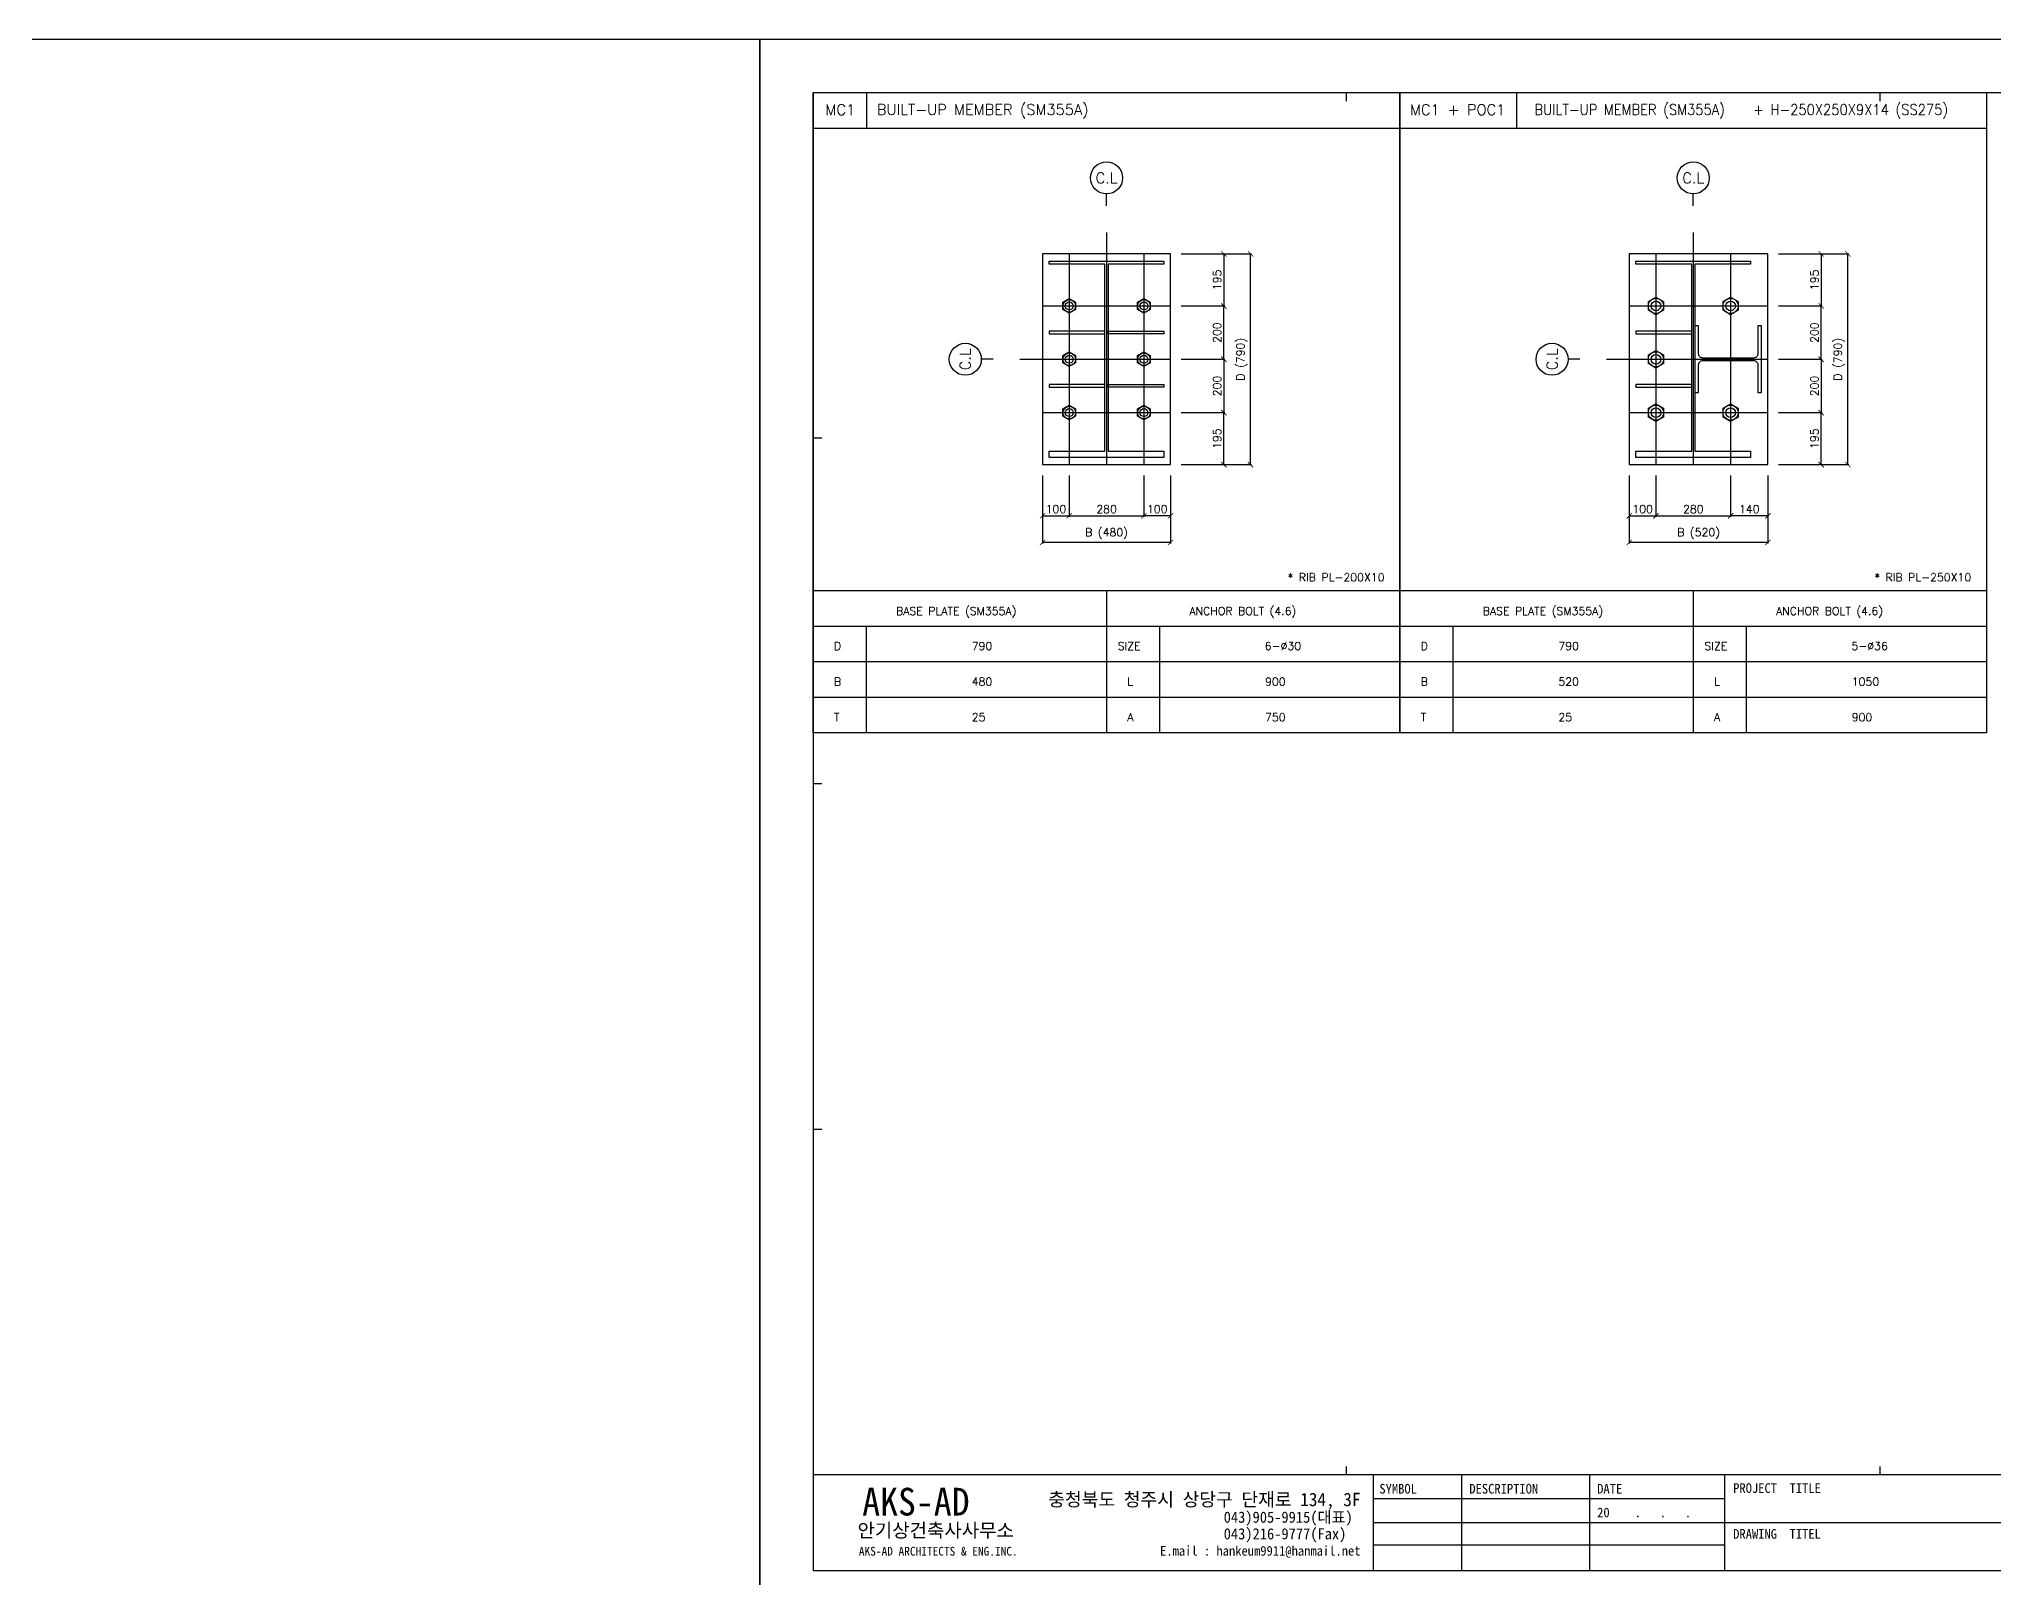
# Model space of a CAD drawing. Header units: metres. Extents: x -297536 to 1852864, y -630451 to -422551.
# Drawn here: x 1841761 to 1849091, y -428318 to -422551 of the extents above; entities that cross this region are included whole.
import ezdxf
from ezdxf.enums import TextEntityAlignment as Align

# ---------------------------------------------------------------- set-up
doc = ezdxf.new("R2010")
doc.units = ezdxf.units.M
doc.header["$LTSCALE"] = 700
doc.linetypes.add('CEN', pattern=[62, 60, -1, 0, -1])
for name, color, linetype in [('BP', 3, 'Continuous'), ('CEN', 152, 'CEN'), ('COL', 2, 'Continuous'), ('DIM', 7, 'Continuous'), ('MAIN', 1, 'Continuous'), ('SYM', 7, 'Continuous'), ('TEX', 3, 'Continuous'), ('된장공장-1$0$FORM', 2, 'Continuous'), ('된장공장-1$0$WID', 4, 'Continuous')]:
    doc.layers.add(name, color=color, linetype=linetype)
doc.styles.add('HGTXT', font='romans.shx', dxfattribs={"bigfont": 'WHGTXT.shx'})
doc.styles.add('WHGTXT', font='romans.shx', dxfattribs={"bigfont": 'WHGTXT.shx'})
doc.styles.add('된장공장-1$0$타이틀', font='GulimChe.ttf')
doc.dimstyles.new('KJ', dxfattribs={"dimscale": 700, "dimtxt": 1.5, "dimasz": 1, "dimexe": 0.18, "dimexo": 2, "dimgap": 0.5, "dimtad": 1, "dimdec": 0, "dimzin": 0, "dimdsep": 46, "dimlunit": 6, "dimtxsty": 'HGTXT', "dimblk": 'ARCHTICK', "dimcen": 0.09, "dimclrt": 3, "dimadec": 0, "dimazin": 0, "dimtfac": 1, "dimtdec": 0, "dimtix": 1, "dimtmove": 0, "dimatfit": 0, "dimldrblk": 'OBLIQUE', "dimfxl": 1, "dimtolj": 1, "dimtzin": 0, "dimarcsym": 0})

# ---------------------------------------------------------------- blocks, each defined once
blk = doc.blocks.new('_ArchTick')
at = {"color": 0, "linetype": 'ByBlock', "const_width": 0.15}
blk.add_lwpolyline([(-0.5, -0.5), (0.5, 0.5)], dxfattribs=at)
blk = doc.blocks.new('*D469')
at = {"layer": 'Defpoints', "color": 0, "transparency": 16777216}
for p in [(1847824.2, -424145.9), (1848104.2, -424145.9), (1848104.2, -424337.6)]:
    blk.add_point(p, dxfattribs=at)
at = {"layer": 'DIM', "color": 0, "lineweight": -2, "transparency": 16777216}
for p, q in [((1847824.2, -424185.9), (1847824.2, -424341.2)), ((1848104.2, -424185.9), (1848104.2, -424341.2)), ((1847824.2, -424337.6), (1848104.2, -424337.6))]:
    blk.add_line(p, q, dxfattribs=at)
at = {"layer": 'DIM', "color": 0, "lineweight": -2, "transparency": 16777216, "xscale": 20, "yscale": 20, "zscale": 20, "rotation": 180}
blk.add_blockref('_ArchTick', (1847824.2, -424337.6), dxfattribs=at)
at = {"layer": 'DIM', "color": 0, "lineweight": -2, "transparency": 16777216, "xscale": 20, "yscale": 20, "zscale": 20}
blk.add_blockref('_ArchTick', (1848104.2, -424337.6), dxfattribs=at)
at = {"layer": 'DIM', "color": 3, "transparency": 16777216, "insert": (1847964.2, -424312.6), "char_height": 30, "attachment_point": 5, "style": 'HGTXT'}
blk.add_mtext('\\A1;280', dxfattribs=at)
blk = doc.blocks.new('_Oblique')
at = {"color": 0, "linetype": 'ByBlock', "lineweight": -2}
blk.add_line((-0.5, -0.5), (0.5, 0.5), dxfattribs=at)
blk = doc.blocks.new('*D470')
at = {"layer": 'Defpoints', "color": 0, "transparency": 16777216}
for p in [(1847724.2, -424145.9), (1848244.2, -424145.9), (1847724.2, -424437.2)]:
    blk.add_point(p, dxfattribs=at)
at = {"layer": 'DIM', "color": 0, "lineweight": -2, "transparency": 16777216}
for p, q in [((1847724.2, -424185.9), (1847724.2, -424440.8)), ((1848244.2, -424185.9), (1848244.2, -424440.8)), ((1848244.2, -424437.2), (1847724.2, -424437.2))]:
    blk.add_line(p, q, dxfattribs=at)
at = {"layer": 'DIM', "color": 0, "lineweight": -2, "transparency": 16777216, "xscale": 20, "yscale": 20, "zscale": 20, "rotation": 180}
blk.add_blockref('_ArchTick', (1847724.2, -424437.2), dxfattribs=at)
at = {"layer": 'DIM', "color": 0, "lineweight": -2, "transparency": 16777216, "xscale": 20, "yscale": 20, "zscale": 20}
blk.add_blockref('_ArchTick', (1848244.2, -424437.2), dxfattribs=at)
at = {"layer": 'DIM', "color": 3, "transparency": 16777216, "insert": (1847984.2, -424404.4), "char_height": 30, "attachment_point": 5, "style": 'HGTXT'}
blk.add_mtext('\\A1;B (520)', dxfattribs=at)
blk = doc.blocks.new('*D471')
at = {"layer": 'Defpoints', "color": 0, "transparency": 16777216}
for p in [(1847724.2, -424145.9), (1847824.2, -424145.9), (1847824.2, -424337.6)]:
    blk.add_point(p, dxfattribs=at)
at = {"layer": 'DIM', "color": 0, "lineweight": -2, "transparency": 16777216}
for p, q in [((1847724.2, -424185.9), (1847724.2, -424341.2)), ((1847824.2, -424185.9), (1847824.2, -424341.2)), ((1847724.2, -424337.6), (1847824.2, -424337.6))]:
    blk.add_line(p, q, dxfattribs=at)
at = {"layer": 'DIM', "color": 0, "lineweight": -2, "transparency": 16777216, "xscale": 20, "yscale": 20, "zscale": 20, "rotation": 180}
blk.add_blockref('_ArchTick', (1847724.2, -424337.6), dxfattribs=at)
at = {"layer": 'DIM', "color": 0, "lineweight": -2, "transparency": 16777216, "xscale": 20, "yscale": 20, "zscale": 20}
blk.add_blockref('_ArchTick', (1847824.2, -424337.6), dxfattribs=at)
at = {"layer": 'DIM', "color": 3, "transparency": 16777216, "insert": (1847774.2, -424312.6), "char_height": 30, "attachment_point": 5, "style": 'HGTXT'}
blk.add_mtext('\\A1;100', dxfattribs=at)
blk = doc.blocks.new('*D472')
at = {"layer": 'Defpoints', "color": 0, "transparency": 16777216}
for p in [(1848104.2, -424145.9), (1848244.2, -424145.9), (1848104.2, -424337.6)]:
    blk.add_point(p, dxfattribs=at)
at = {"layer": 'DIM', "color": 0, "lineweight": -2, "transparency": 16777216}
for p, q in [((1848104.2, -424185.9), (1848104.2, -424341.2)), ((1848244.2, -424185.9), (1848244.2, -424341.2)), ((1848244.2, -424337.6), (1848104.2, -424337.6))]:
    blk.add_line(p, q, dxfattribs=at)
at = {"layer": 'DIM', "color": 0, "lineweight": -2, "transparency": 16777216, "xscale": 20, "yscale": 20, "zscale": 20, "rotation": 180}
blk.add_blockref('_ArchTick', (1848104.2, -424337.6), dxfattribs=at)
at = {"layer": 'DIM', "color": 0, "lineweight": -2, "transparency": 16777216, "xscale": 20, "yscale": 20, "zscale": 20}
blk.add_blockref('_ArchTick', (1848244.2, -424337.6), dxfattribs=at)
at = {"layer": 'DIM', "color": 3, "transparency": 16777216, "insert": (1848174.2, -424312.6), "char_height": 30, "attachment_point": 5, "style": 'HGTXT'}
blk.add_mtext('\\A1;140', dxfattribs=at)
blk = doc.blocks.new('*D473')
at = {"layer": 'Defpoints', "color": 0, "transparency": 16777216}
for p in [(1848244.2, -423355.9), (1848544, -423355.9), (1848244.2, -424145.9)]:
    blk.add_point(p, dxfattribs=at)
at = {"layer": 'DIM', "color": 0, "lineweight": -2, "transparency": 16777216}
for p, q in [((1848284.2, -423355.9), (1848547.6, -423355.9)), ((1848544, -424145.9), (1848544, -423355.9)), ((1848284.2, -424145.9), (1848547.6, -424145.9))]:
    blk.add_line(p, q, dxfattribs=at)
at = {"layer": 'DIM', "color": 0, "lineweight": -2, "transparency": 16777216, "xscale": 20, "yscale": 20, "zscale": 20}
for p, rotation in [((1848544, -423355.9), 90), ((1848544, -424145.9), 270)]:
    blk.add_blockref('_ArchTick', p, dxfattribs=dict(at, rotation=rotation))
at = {"layer": 'DIM', "color": 3, "transparency": 16777216, "insert": (1848511.2, -423750.9), "char_height": 30, "attachment_point": 5, "rotation": 90, "style": 'HGTXT'}
blk.add_mtext('\\A1;D (790)', dxfattribs=at)
blk = doc.blocks.new('*D474')
at = {"layer": 'Defpoints', "color": 0, "transparency": 16777216}
for p in [(1848244.2, -423950.9), (1848443.7, -423950.9), (1848244.2, -424145.9)]:
    blk.add_point(p, dxfattribs=at)
at = {"layer": 'DIM', "color": 0, "lineweight": -2, "transparency": 16777216}
for p, q in [((1848284.2, -423950.9), (1848447.3, -423950.9)), ((1848443.7, -424145.9), (1848443.7, -423950.9)), ((1848284.2, -424145.9), (1848447.3, -424145.9))]:
    blk.add_line(p, q, dxfattribs=at)
at = {"layer": 'DIM', "color": 0, "lineweight": -2, "transparency": 16777216, "xscale": 20, "yscale": 20, "zscale": 20}
for p, rotation in [((1848443.7, -423950.9), 90), ((1848443.7, -424145.9), 270)]:
    blk.add_blockref('_ArchTick', p, dxfattribs=dict(at, rotation=rotation))
at = {"layer": 'DIM', "color": 3, "transparency": 16777216, "insert": (1848418.7, -424048.4), "char_height": 30, "attachment_point": 5, "rotation": 90, "style": 'HGTXT'}
blk.add_mtext('\\A1;195', dxfattribs=at)
blk = doc.blocks.new('*D475')
at = {"layer": 'Defpoints', "color": 0, "transparency": 16777216}
for p in [(1848244.2, -423750.9), (1848244.2, -423950.9), (1848443.7, -423950.9)]:
    blk.add_point(p, dxfattribs=at)
at = {"layer": 'DIM', "color": 0, "lineweight": -2, "transparency": 16777216}
for p, q in [((1848284.2, -423750.9), (1848447.3, -423750.9)), ((1848443.7, -423750.9), (1848443.7, -423950.9)), ((1848284.2, -423950.9), (1848447.3, -423950.9))]:
    blk.add_line(p, q, dxfattribs=at)
at = {"layer": 'DIM', "color": 0, "lineweight": -2, "transparency": 16777216, "xscale": 20, "yscale": 20, "zscale": 20}
for p, rotation in [((1848443.7, -423750.9), 90), ((1848443.7, -423950.9), 270)]:
    blk.add_blockref('_ArchTick', p, dxfattribs=dict(at, rotation=rotation))
at = {"layer": 'DIM', "color": 3, "transparency": 16777216, "insert": (1848418.7, -423850.9), "char_height": 30, "attachment_point": 5, "rotation": 90, "style": 'HGTXT'}
blk.add_mtext('\\A1;200', dxfattribs=at)
blk = doc.blocks.new('*D476')
at = {"layer": 'Defpoints', "color": 0, "transparency": 16777216}
for p in [(1848244.2, -423355.9), (1848244.2, -423550.9), (1848443.7, -423550.9)]:
    blk.add_point(p, dxfattribs=at)
at = {"layer": 'DIM', "color": 0, "lineweight": -2, "transparency": 16777216}
for p, q in [((1848284.2, -423355.9), (1848447.3, -423355.9)), ((1848443.7, -423355.9), (1848443.7, -423550.9)), ((1848284.2, -423550.9), (1848447.3, -423550.9))]:
    blk.add_line(p, q, dxfattribs=at)
at = {"layer": 'DIM', "color": 0, "lineweight": -2, "transparency": 16777216, "xscale": 20, "yscale": 20, "zscale": 20}
for p, rotation in [((1848443.7, -423355.9), 90), ((1848443.7, -423550.9), 270)]:
    blk.add_blockref('_ArchTick', p, dxfattribs=dict(at, rotation=rotation))
at = {"layer": 'DIM', "color": 3, "transparency": 16777216, "insert": (1848418.7, -423453.4), "char_height": 30, "attachment_point": 5, "rotation": 90, "style": 'HGTXT'}
blk.add_mtext('\\A1;195', dxfattribs=at)
blk = doc.blocks.new('*D477')
at = {"layer": 'Defpoints', "color": 0, "transparency": 16777216}
for p in [(1848244.2, -423550.9), (1848443.7, -423550.9), (1848244.2, -423750.9)]:
    blk.add_point(p, dxfattribs=at)
at = {"layer": 'DIM', "color": 0, "lineweight": -2, "transparency": 16777216}
for p, q in [((1848284.2, -423550.9), (1848447.3, -423550.9)), ((1848443.7, -423750.9), (1848443.7, -423550.9)), ((1848284.2, -423750.9), (1848447.3, -423750.9))]:
    blk.add_line(p, q, dxfattribs=at)
at = {"layer": 'DIM', "color": 0, "lineweight": -2, "transparency": 16777216, "xscale": 20, "yscale": 20, "zscale": 20}
for p, rotation in [((1848443.7, -423550.9), 90), ((1848443.7, -423750.9), 270)]:
    blk.add_blockref('_ArchTick', p, dxfattribs=dict(at, rotation=rotation))
at = {"layer": 'DIM', "color": 3, "transparency": 16777216, "insert": (1848418.7, -423650.9), "char_height": 30, "attachment_point": 5, "rotation": 90, "style": 'HGTXT'}
blk.add_mtext('\\A1;200', dxfattribs=at)
blk = doc.blocks.new('*D478')
at = {"layer": 'Defpoints', "color": 0, "transparency": 16777216}
for p in [(1846004.2, -423355.9), (1846304, -423355.9), (1846004.2, -424145.9)]:
    blk.add_point(p, dxfattribs=at)
at = {"layer": 'DIM', "color": 0, "lineweight": -2, "transparency": 16777216}
for p, q in [((1846044.2, -423355.9), (1846307.6, -423355.9)), ((1846304, -424145.9), (1846304, -423355.9)), ((1846044.2, -424145.9), (1846307.6, -424145.9))]:
    blk.add_line(p, q, dxfattribs=at)
at = {"layer": 'DIM', "color": 0, "lineweight": -2, "transparency": 16777216, "xscale": 20, "yscale": 20, "zscale": 20}
for p, rotation in [((1846304, -423355.9), 90), ((1846304, -424145.9), 270)]:
    blk.add_blockref('_ArchTick', p, dxfattribs=dict(at, rotation=rotation))
at = {"layer": 'DIM', "color": 3, "transparency": 16777216, "insert": (1846271.2, -423750.9), "char_height": 30, "attachment_point": 5, "rotation": 90, "style": 'HGTXT'}
blk.add_mtext('\\A1;D (790)', dxfattribs=at)
blk = doc.blocks.new('*D479')
at = {"layer": 'Defpoints', "color": 0, "transparency": 16777216}
for p in [(1846004.2, -423950.9), (1846203.7, -423950.9), (1846004.2, -424145.9)]:
    blk.add_point(p, dxfattribs=at)
at = {"layer": 'DIM', "color": 0, "lineweight": -2, "transparency": 16777216}
for p, q in [((1846044.2, -423950.9), (1846207.3, -423950.9)), ((1846203.7, -424145.9), (1846203.7, -423950.9)), ((1846044.2, -424145.9), (1846207.3, -424145.9))]:
    blk.add_line(p, q, dxfattribs=at)
at = {"layer": 'DIM', "color": 0, "lineweight": -2, "transparency": 16777216, "xscale": 20, "yscale": 20, "zscale": 20}
for p, rotation in [((1846203.7, -423950.9), 90), ((1846203.7, -424145.9), 270)]:
    blk.add_blockref('_ArchTick', p, dxfattribs=dict(at, rotation=rotation))
at = {"layer": 'DIM', "color": 3, "transparency": 16777216, "insert": (1846178.7, -424048.4), "char_height": 30, "attachment_point": 5, "rotation": 90, "style": 'HGTXT'}
blk.add_mtext('\\A1;195', dxfattribs=at)
blk = doc.blocks.new('*D480')
at = {"layer": 'Defpoints', "color": 0, "transparency": 16777216}
for p in [(1846004.2, -423750.9), (1846004.2, -423950.9), (1846203.7, -423950.9)]:
    blk.add_point(p, dxfattribs=at)
at = {"layer": 'DIM', "color": 0, "lineweight": -2, "transparency": 16777216}
for p, q in [((1846044.2, -423750.9), (1846207.3, -423750.9)), ((1846203.7, -423750.9), (1846203.7, -423950.9)), ((1846044.2, -423950.9), (1846207.3, -423950.9))]:
    blk.add_line(p, q, dxfattribs=at)
at = {"layer": 'DIM', "color": 0, "lineweight": -2, "transparency": 16777216, "xscale": 20, "yscale": 20, "zscale": 20}
for p, rotation in [((1846203.7, -423750.9), 90), ((1846203.7, -423950.9), 270)]:
    blk.add_blockref('_ArchTick', p, dxfattribs=dict(at, rotation=rotation))
at = {"layer": 'DIM', "color": 3, "transparency": 16777216, "insert": (1846178.7, -423850.9), "char_height": 30, "attachment_point": 5, "rotation": 90, "style": 'HGTXT'}
blk.add_mtext('\\A1;200', dxfattribs=at)
blk = doc.blocks.new('*D481')
at = {"layer": 'Defpoints', "color": 0, "transparency": 16777216}
for p in [(1846004.2, -423355.9), (1846004.2, -423550.9), (1846203.7, -423550.9)]:
    blk.add_point(p, dxfattribs=at)
at = {"layer": 'DIM', "color": 0, "lineweight": -2, "transparency": 16777216}
for p, q in [((1846044.2, -423355.9), (1846207.3, -423355.9)), ((1846203.7, -423355.9), (1846203.7, -423550.9)), ((1846044.2, -423550.9), (1846207.3, -423550.9))]:
    blk.add_line(p, q, dxfattribs=at)
at = {"layer": 'DIM', "color": 0, "lineweight": -2, "transparency": 16777216, "xscale": 20, "yscale": 20, "zscale": 20}
for p, rotation in [((1846203.7, -423355.9), 90), ((1846203.7, -423550.9), 270)]:
    blk.add_blockref('_ArchTick', p, dxfattribs=dict(at, rotation=rotation))
at = {"layer": 'DIM', "color": 3, "transparency": 16777216, "insert": (1846178.7, -423453.4), "char_height": 30, "attachment_point": 5, "rotation": 90, "style": 'HGTXT'}
blk.add_mtext('\\A1;195', dxfattribs=at)
blk = doc.blocks.new('*D482')
at = {"layer": 'Defpoints', "color": 0, "transparency": 16777216}
for p in [(1846004.2, -423550.9), (1846203.7, -423550.9), (1846004.2, -423750.9)]:
    blk.add_point(p, dxfattribs=at)
at = {"layer": 'DIM', "color": 0, "lineweight": -2, "transparency": 16777216}
for p, q in [((1846044.2, -423550.9), (1846207.3, -423550.9)), ((1846203.7, -423750.9), (1846203.7, -423550.9)), ((1846044.2, -423750.9), (1846207.3, -423750.9))]:
    blk.add_line(p, q, dxfattribs=at)
at = {"layer": 'DIM', "color": 0, "lineweight": -2, "transparency": 16777216, "xscale": 20, "yscale": 20, "zscale": 20}
for p, rotation in [((1846203.7, -423550.9), 90), ((1846203.7, -423750.9), 270)]:
    blk.add_blockref('_ArchTick', p, dxfattribs=dict(at, rotation=rotation))
at = {"layer": 'DIM', "color": 3, "transparency": 16777216, "insert": (1846178.7, -423650.9), "char_height": 30, "attachment_point": 5, "rotation": 90, "style": 'HGTXT'}
blk.add_mtext('\\A1;200', dxfattribs=at)
blk = doc.blocks.new('*D483')
at = {"layer": 'Defpoints', "color": 0, "transparency": 16777216}
for p in [(1845624.2, -424145.9), (1845904.2, -424145.9), (1845904.2, -424337.6)]:
    blk.add_point(p, dxfattribs=at)
at = {"layer": 'DIM', "color": 0, "lineweight": -2, "transparency": 16777216}
for p, q in [((1845624.2, -424185.9), (1845624.2, -424341.2)), ((1845904.2, -424185.9), (1845904.2, -424341.2)), ((1845624.2, -424337.6), (1845904.2, -424337.6))]:
    blk.add_line(p, q, dxfattribs=at)
at = {"layer": 'DIM', "color": 0, "lineweight": -2, "transparency": 16777216, "xscale": 20, "yscale": 20, "zscale": 20, "rotation": 180}
blk.add_blockref('_ArchTick', (1845624.2, -424337.6), dxfattribs=at)
at = {"layer": 'DIM', "color": 0, "lineweight": -2, "transparency": 16777216, "xscale": 20, "yscale": 20, "zscale": 20}
blk.add_blockref('_ArchTick', (1845904.2, -424337.6), dxfattribs=at)
at = {"layer": 'DIM', "color": 3, "transparency": 16777216, "insert": (1845764.2, -424312.6), "char_height": 30, "attachment_point": 5, "style": 'HGTXT'}
blk.add_mtext('\\A1;280', dxfattribs=at)
blk = doc.blocks.new('*D484')
at = {"layer": 'Defpoints', "color": 0, "transparency": 16777216}
for p in [(1845524.2, -424145.9), (1846004.2, -424145.9), (1845524.2, -424437.2)]:
    blk.add_point(p, dxfattribs=at)
at = {"layer": 'DIM', "color": 0, "lineweight": -2, "transparency": 16777216}
for p, q in [((1845524.2, -424185.9), (1845524.2, -424440.8)), ((1846004.2, -424185.9), (1846004.2, -424440.8)), ((1846004.2, -424437.2), (1845524.2, -424437.2))]:
    blk.add_line(p, q, dxfattribs=at)
at = {"layer": 'DIM', "color": 0, "lineweight": -2, "transparency": 16777216, "xscale": 20, "yscale": 20, "zscale": 20, "rotation": 180}
blk.add_blockref('_ArchTick', (1845524.2, -424437.2), dxfattribs=at)
at = {"layer": 'DIM', "color": 0, "lineweight": -2, "transparency": 16777216, "xscale": 20, "yscale": 20, "zscale": 20}
blk.add_blockref('_ArchTick', (1846004.2, -424437.2), dxfattribs=at)
at = {"layer": 'DIM', "color": 3, "transparency": 16777216, "insert": (1845764.2, -424404.4), "char_height": 30, "attachment_point": 5, "style": 'HGTXT'}
blk.add_mtext('\\A1;B (480)', dxfattribs=at)
blk = doc.blocks.new('*D485')
at = {"layer": 'Defpoints', "color": 0, "transparency": 16777216}
for p in [(1845524.2, -424145.9), (1845624.2, -424145.9), (1845624.2, -424337.6)]:
    blk.add_point(p, dxfattribs=at)
at = {"layer": 'DIM', "color": 0, "lineweight": -2, "transparency": 16777216}
for p, q in [((1845524.2, -424185.9), (1845524.2, -424341.2)), ((1845624.2, -424185.9), (1845624.2, -424341.2)), ((1845524.2, -424337.6), (1845624.2, -424337.6))]:
    blk.add_line(p, q, dxfattribs=at)
at = {"layer": 'DIM', "color": 0, "lineweight": -2, "transparency": 16777216, "xscale": 20, "yscale": 20, "zscale": 20, "rotation": 180}
blk.add_blockref('_ArchTick', (1845524.2, -424337.6), dxfattribs=at)
at = {"layer": 'DIM', "color": 0, "lineweight": -2, "transparency": 16777216, "xscale": 20, "yscale": 20, "zscale": 20}
blk.add_blockref('_ArchTick', (1845624.2, -424337.6), dxfattribs=at)
at = {"layer": 'DIM', "color": 3, "transparency": 16777216, "insert": (1845574.2, -424312.6), "char_height": 30, "attachment_point": 5, "style": 'HGTXT'}
blk.add_mtext('\\A1;100', dxfattribs=at)
blk = doc.blocks.new('*D486')
at = {"layer": 'Defpoints', "color": 0, "transparency": 16777216}
for p in [(1845904.2, -424145.9), (1846004.2, -424145.9), (1845904.2, -424337.6)]:
    blk.add_point(p, dxfattribs=at)
at = {"layer": 'DIM', "color": 0, "lineweight": -2, "transparency": 16777216}
for p, q in [((1845904.2, -424185.9), (1845904.2, -424341.2)), ((1846004.2, -424185.9), (1846004.2, -424341.2)), ((1846004.2, -424337.6), (1845904.2, -424337.6))]:
    blk.add_line(p, q, dxfattribs=at)
at = {"layer": 'DIM', "color": 0, "lineweight": -2, "transparency": 16777216, "xscale": 20, "yscale": 20, "zscale": 20, "rotation": 180}
blk.add_blockref('_ArchTick', (1845904.2, -424337.6), dxfattribs=at)
at = {"layer": 'DIM', "color": 0, "lineweight": -2, "transparency": 16777216, "xscale": 20, "yscale": 20, "zscale": 20}
blk.add_blockref('_ArchTick', (1846004.2, -424337.6), dxfattribs=at)
at = {"layer": 'DIM', "color": 3, "transparency": 16777216, "insert": (1845954.2, -424312.6), "char_height": 30, "attachment_point": 5, "style": 'HGTXT'}
blk.add_mtext('\\A1;100', dxfattribs=at)
blk = doc.blocks.new('Form01')
at = {"ltscale": 0.015}
blk.add_lwpolyline([(0, 0), (420, 0), (420, -297), (0, -297)], close=True, dxfattribs=at)
at = {"layer": '된장공장-1$0$FORM', "color": 4, "ltscale": 250}
for p, q in [((410, -269.095), (10, -269.095)), ((115, -269.095), (115, -287)), ((131.522, -269.095), (131.522, -287)), ((155.512, -269.095), (155.512, -287)), ((180.844, -269.095), (180.844, -287)), ((180.844, -273.574), (115, -273.574)), ((410, -278.038), (115, -278.038)), ((180.844, -282.237), (115, -282.237))]:
    blk.add_line(p, q, dxfattribs=at)
at = {"layer": '된장공장-1$0$WID', "ltscale": 250}
for p, q in [((10, -10), (10, -287)), ((10, -10), (410, -10)), ((110, -11.622), (110, -10)), ((210, -10), (210, -11.622)), ((11.622, -74.774), (10, -74.774)), ((11.622, -139.548), (10, -139.548)), ((11.622, -204.321), (10, -204.321)), ((110, -269.095), (110, -267.473)), ((210, -267.473), (210, -269.095)), ((10, -287), (410, -287))]:
    blk.add_line(p, q, dxfattribs=at)
at = {"color": 1, "ltscale": 250, "style": '된장공장-1$0$타이틀'}
for s, height, p in [('AKS-AD', 5.1925, (19.183, -276.692)), ('AKS-AD ARCHITECTS & ENG.INC.', 1.64582, (18.549, -284.204))]:
    blk.add_text(s, height=height, dxfattribs=at).set_placement(p)
at = {"color": 4, "ltscale": 250, "style": '된장공장-1$0$타이틀'}
blk.add_text('안기상건축사사무소', height=2.5962, dxfattribs=at).set_placement((18.292, -280.772))
at = {"layer": '된장공장-1$0$FORM', "color": 7, "ltscale": 250, "style": '된장공장-1$0$타이틀'}
for s, height, p in [('PROJECT  TITLE', 1.81717, (182.475, -272.453)), ('SYMBOL', 1.8172, (116.144, -272.577)), ('DESCRIPTION', 1.81717, (133.006, -272.577)), ('DATE', 1.8172, (156.972, -272.577)), ('20    .   .   .', 1.81717, (156.972, -277.024)), ('043)905-9915(대표)', 2.09338, (86.957, -278.045)), ('043)216-9777(Fax)', 2.09338, (86.957, -281.159)), ('DRAWING  TITEL', 1.81717, (182.475, -281.042))]:
    blk.add_text(s, height=height, dxfattribs=at).set_placement(p)
for s, height, p in [('충청북도 청주시 상당구 단재로 134, 3F', 2.5, (112.606, -274.933)), ('E.mail : hankeum9911@hanmail.net', 1.81717, (112.606, -284.208))]:
    blk.add_text(s, height=height, dxfattribs=at).set_placement(p, align=Align.RIGHT)

msp = doc.modelspace()

# ---------------------------------------------------------------- linework, layer by layer
for p, q in [((1844864.2, -422750.9), (1844864.2, -422884.2)), ((1847300.9, -422750.9), (1847300.9, -422884.2)), ((1844664.2, -422884.2), (1846864.2, -422884.2)), ((1846864.2, -422884.2), (1849064.2, -422884.2)), ((1844664.2, -424617.5), (1846864.2, -424617.5)), ((1845764.2, -424617.5), (1845764.2, -425150.9)), ((1846864.2, -424617.5), (1849064.2, -424617.5)), ((1847964.2, -424617.5), (1847964.2, -425150.9)), ((1844664.2, -424750.9), (1846864.2, -424750.9)), ((1844864.2, -425150.9), (1844864.2, -424750.9)), ((1845964.2, -425150.9), (1845964.2, -424750.9)), ((1846864.2, -424750.9), (1849064.2, -424750.9)), ((1847064.2, -425150.9), (1847064.2, -424750.9)), ((1848164.2, -425150.9), (1848164.2, -424750.9)), ((1844664.2, -424884.2), (1846864.2, -424884.2)), ((1846864.2, -424884.2), (1849064.2, -424884.2)), ((1844664.2, -425017.5), (1846864.2, -425017.5)), ((1846864.2, -425017.5), (1849064.2, -425017.5))]:
    msp.add_line(p, q)
for points in [[(1844664.2, -422750.9), (1846864.2, -422750.9), (1846864.2, -425150.9), (1844664.2, -425150.9)], [(1846864.2, -422750.9), (1849064.2, -422750.9), (1849064.2, -425150.9), (1846864.2, -425150.9)], [(1845647.8, -423564.5), (1845624.1, -423578.2), (1845600.4, -423564.5), (1845600.4, -423537.2), (1845624.1, -423523.5), (1845647.8, -423537.2)], [(1845927.8, -423564.5), (1845904.1, -423578.2), (1845880.4, -423564.5), (1845880.4, -423537.2), (1845904.1, -423523.5), (1845927.8, -423537.2)], [(1847852.5, -423567.3), (1847824.1, -423583.7), (1847795.7, -423567.3), (1847795.7, -423534.4), (1847824.1, -423518), (1847852.5, -423534.4)], [(1848132.5, -423567.3), (1848104.1, -423583.7), (1848075.7, -423567.3), (1848075.7, -423534.4), (1848104.1, -423518), (1848132.5, -423534.4)], [(1845647.8, -423764.5), (1845624.1, -423778.2), (1845600.4, -423764.5), (1845600.4, -423737.2), (1845624.1, -423723.5), (1845647.8, -423737.2)], [(1845927.8, -423764.5), (1845904.1, -423778.2), (1845880.4, -423764.5), (1845880.4, -423737.2), (1845904.1, -423723.5), (1845927.8, -423737.2)], [(1847852.5, -423767.3), (1847824.1, -423783.7), (1847795.7, -423767.3), (1847795.7, -423734.4), (1847824.1, -423718), (1847852.5, -423734.4)], [(1845647.8, -423964.5), (1845624.1, -423978.2), (1845600.4, -423964.5), (1845600.4, -423937.2), (1845624.1, -423923.5), (1845647.8, -423937.2)], [(1845927.8, -423964.5), (1845904.1, -423978.2), (1845880.4, -423964.5), (1845880.4, -423937.2), (1845904.1, -423923.5), (1845927.8, -423937.2)], [(1847852.5, -423967.3), (1847824.1, -423983.7), (1847795.7, -423967.3), (1847795.7, -423934.4), (1847824.1, -423918), (1847852.5, -423934.4)], [(1848132.5, -423967.3), (1848104.1, -423983.7), (1848075.7, -423967.3), (1848075.7, -423934.4), (1848104.1, -423918), (1848132.5, -423934.4)]]:
    msp.add_lwpolyline(points, close=True)
for centre, radius in [((1845624.1, -423550.9), 23.7), ((1845904.1, -423550.9), 23.7), ((1847824.1, -423550.9), 28.4), ((1847824.1, -423550.9), 18), ((1848104.1, -423550.9), 28.4), ((1848104.1, -423550.9), 18), ((1845624.1, -423550.9), 15), ((1845904.1, -423550.9), 15), ((1845624.1, -423750.9), 23.7), ((1845624.1, -423750.9), 15), ((1845904.1, -423750.9), 23.7), ((1845904.1, -423750.9), 15), ((1847824.1, -423750.9), 28.4), ((1847824.1, -423750.9), 18), ((1845624.1, -423950.9), 23.7), ((1845624.1, -423950.9), 15), ((1845904.1, -423950.9), 23.7), ((1845904.1, -423950.9), 15), ((1847824.1, -423950.9), 28.4), ((1847824.1, -423950.9), 18), ((1848104.1, -423950.9), 28.4), ((1848104.1, -423950.9), 18)]:
    msp.add_circle(centre, radius)
at = {"layer": 'BP'}
for points in [[(1845524.2, -423355.9), (1845524.2, -424145.9), (1846004.2, -424145.9), (1846004.2, -423355.9)], [(1847724.2, -423355.9), (1847724.2, -424145.9), (1848244.2, -424145.9), (1848244.2, -423355.9)], [(1845549.2, -423645.9), (1845549.2, -423655.9), (1845758.2, -423655.9), (1845758.2, -423645.9)], [(1845979.2, -423645.9), (1845979.2, -423655.9), (1845770.2, -423655.9), (1845770.2, -423645.9)], [(1847749.2, -423645.9), (1847749.2, -423655.9), (1847958.2, -423655.9), (1847958.2, -423645.9)], [(1845549.2, -423845.9), (1845549.2, -423855.9), (1845758.2, -423855.9), (1845758.2, -423845.9)], [(1845979.2, -423845.9), (1845979.2, -423855.9), (1845770.2, -423855.9), (1845770.2, -423845.9)], [(1847749.2, -423845.9), (1847749.2, -423855.9), (1847958.2, -423855.9), (1847958.2, -423845.9)]]:
    msp.add_lwpolyline(points, close=True, dxfattribs=at)
at = {"layer": 'CEN'}
for p, q in [((1845764.2, -423275.9), (1845764.2, -424025.9)), ((1847964.2, -423275.9), (1847964.2, -424025.9)), ((1845624.2, -423355.9), (1845624.2, -424145.9)), ((1845764.2, -423355.9), (1845764.2, -424145.9)), ((1845904.2, -423355.9), (1845904.2, -424145.9)), ((1847824.2, -423355.9), (1847824.2, -424145.9)), ((1847964.2, -423355.9), (1847964.2, -424145.9)), ((1848104.2, -423355.9), (1848104.2, -424145.9)), ((1845524.2, -423550.9), (1846004.2, -423550.9)), ((1847724.2, -423550.9), (1848244.2, -423550.9)), ((1845439.2, -423750.9), (1845889.2, -423750.9)), ((1845524.2, -423750.9), (1846004.2, -423750.9)), ((1847639.2, -423750.9), (1848089.2, -423750.9)), ((1847724.2, -423750.9), (1848244.2, -423750.9)), ((1845524.2, -423950.9), (1846004.2, -423950.9)), ((1847724.2, -423950.9), (1848244.2, -423950.9))]:
    msp.add_line(p, q, dxfattribs=at)
at = {"layer": 'COL'}
msp.add_lwpolyline([(1848220.2, -423875.9), (1848220.2, -423625.9), (1848206.2, -423625.9), (1848206.2, -423730.4, -0.414214), (1848190.2, -423746.4), (1848000.2, -423746.4, -0.414214), (1847984.2, -423730.4), (1847984.2, -423625.9), (1847970.2, -423625.9), (1847970.2, -423875.9), (1847984.2, -423875.9), (1847984.2, -423771.4, -0.414214), (1848000.2, -423755.4), (1848190.2, -423755.4, -0.414214), (1848206.2, -423771.4), (1848206.2, -423875.9)], format="xyb", close=True, dxfattribs=at)
at = {"layer": 'MAIN'}
for points in [[(1845549.2, -423394.9), (1845549.2, -423382.9), (1845979.2, -423382.9), (1845979.2, -423394.9), (1845770.2, -423394.9), (1845770.2, -424094.9), (1845979.2, -424094.9), (1845979.2, -424118.9), (1845549.2, -424118.9), (1845549.2, -424094.9), (1845758.2, -424094.9), (1845758.2, -423394.9)], [(1847749.2, -423394.9), (1847749.2, -423382.9), (1848179.2, -423382.9), (1848179.2, -423394.9), (1847970.2, -423394.9), (1847970.2, -424094.9), (1848179.2, -424094.9), (1848179.2, -424118.9), (1847749.2, -424118.9), (1847749.2, -424094.9), (1847958.2, -424094.9), (1847958.2, -423394.9)]]:
    msp.add_lwpolyline(points, close=True, dxfattribs=at)
at = {"layer": 'SYM'}
for p, q in [((1845764.2, -423175.9), (1845764.2, -423131.2)), ((1847964.2, -423175.9), (1847964.2, -423131.2)), ((1845339.2, -423750.9), (1845294.5, -423750.9)), ((1847539.2, -423750.9), (1847494.5, -423750.9))]:
    msp.add_line(p, q, dxfattribs=at)
for centre in [(1845764.2, -423071.2), (1847964.2, -423071.2), (1845234.5, -423750.9), (1847434.5, -423750.9)]:
    msp.add_circle(centre, 60, dxfattribs=at)

# ---------------------------------------------------------------- block references
for p, xscale, yscale, zscale in [((1718464.2, -422550.9), 300, 300, 300), ((1844464.2, -422550.9), 20, 20, 20)]:
    msp.add_blockref('Form01', p, dxfattribs=dict(xscale=xscale, yscale=yscale, zscale=zscale))

# ---------------------------------------------------------------- texts
at = {"layer": 'TEX', "color": 1, "style": 'WHGTXT'}
for p in [(1844765.8, -422835.5), (1846957.7, -422835.5)]:
    msp.add_text('MC1', height=40, dxfattribs=at).set_placement(p, align=Align.CENTER)
msp.add_text('BUILT-UP MEMBER (SM355A) ', height=40, dxfattribs=at).set_placement((1844902.8, -422835.2))
at = {"layer": 'TEX', "style": 'WHGTXT'}
msp.add_text('+ POC1', height=40, dxfattribs=at).set_placement((1847151.3, -422835.5), align=Align.CENTER)
at = {"layer": 'TEX', "color": 1, "style": 'WHGTXT', "width": 0.9}
msp.add_text('BUILT-UP MEMBER (SM355A) ', height=40, dxfattribs=at).set_placement((1847368.4, -422835.2))
at = {"layer": 'TEX', "style": 'WHGTXT', "width": 0.9}
msp.add_text('+ H-250X250X9X14 (SS275)', height=40, dxfattribs=at).set_placement((1848188.5, -422835.2))
at = {"layer": 'TEX', "style": 'HGTXT'}
for p in [(1845764.2, -423071.2), (1847964.2, -423071.2)]:
    msp.add_text('C.L', height=40, dxfattribs=at).set_placement(p, align=Align.MIDDLE)
for p in [(1845234.5, -423750.9), (1847434.5, -423750.9)]:
    msp.add_text('C.L', height=40, rotation=90, dxfattribs=at).set_placement(p, align=Align.MIDDLE)
at = {"layer": 'TEX', "style": 'WHGTXT'}
for s, p in [('* RIB PL-200X10', (1846443.9, -424582.9)), ('* RIB PL-250X10', (1848643.9, -424582.9)), ('BASE PLATE (SM355A)', (1844974.7, -424709.4)), ('ANCHOR BOLT (4.6)', (1846074.6, -424709.4)), ('BASE PLATE (SM355A)', (1847174.7, -424709.4)), ('ANCHOR BOLT (4.6)', (1848274.6, -424709.4)), ('D', (1844741.8, -424840.7)), ('790', (1845258.3, -424840.7)), ('SIZE', (1845805.8, -424840.7)), ('6-%%C30', (1846357.4, -424840.7)), ('D', (1846941.8, -424840.7)), ('790', (1847458.3, -424840.7)), ('SIZE', (1848005.8, -424840.7)), ('5-%%C36', (1848557.4, -424840.7)), ('B', (1844741.8, -424974.1)), ('480', (1845258.3, -424974.1)), ('L', (1845841.8, -424974.1)), ('900', (1846358.3, -424974.1)), ('B', (1846941.8, -424974.1)), ('520', (1847458.3, -424974.1)), ('L', (1848041.8, -424974.1)), ('1050', (1848558.3, -424974.1)), ('T', (1844741.8, -425107.4)), ('25', (1845258.3, -425107.4)), ('A', (1845841.8, -425107.4)), ('750', (1846358.3, -425107.4)), ('T', (1846941.8, -425107.4)), ('25', (1847458.3, -425107.4)), ('A', (1848041.8, -425107.4)), ('900', (1848558.3, -425107.4))]:
    msp.add_text(s, height=30, dxfattribs=at).set_placement(p)

# ---------------------------------------------------------------- dimensions: what is measured, and where the dimension line sits
at = {"layer": 'DIM'}
for base, p1, p2, angle, text, picture, middle in [((1846304, -423355.9), (1846004.2, -424145.9), (1846004.2, -423355.9), 90, 'D (<>)', '*D478', (1846271.2, -423750.9)), ((1848544, -423355.9), (1848244.2, -424145.9), (1848244.2, -423355.9), 90, 'D (<>)', '*D473', (1848511.2, -423750.9)), ((1845524.2, -424437.2), (1846004.2, -424145.9), (1845524.2, -424145.9), 180, 'B (<>)', '*D484', (1845764.2, -424404.4)), ((1847724.2, -424437.2), (1848244.2, -424145.9), (1847724.2, -424145.9), 180, 'B (<>)', '*D470', (1847984.2, -424404.4))]:
    dim = msp.add_linear_dim(base=base, p1=p1, p2=p2, angle=angle, text=text, dimstyle='KJ', override={"dimscale": 20, "dimtxsty": 'HGTXT', "dimldrblk": 'Oblique'}, dxfattribs=at)
    dim.commit()
    dim.dimension.update_dxf_attribs({"geometry": picture, "text_midpoint": middle})
for base, p1, p2, angle, picture, middle in [((1846203.7, -423550.9), (1846004.2, -423355.9), (1846004.2, -423550.9), 90, '*D481', (1846178.7, -423453.4)), ((1848443.7, -423550.9), (1848244.2, -423355.9), (1848244.2, -423550.9), 90, '*D476', (1848418.7, -423453.4)), ((1846203.7, -423550.9), (1846004.2, -423750.9), (1846004.2, -423550.9), 270, '*D482', (1846178.7, -423650.9)), ((1848443.7, -423550.9), (1848244.2, -423750.9), (1848244.2, -423550.9), 270, '*D477', (1848418.7, -423650.9)), ((1846203.7, -423950.9), (1846004.2, -423750.9), (1846004.2, -423950.9), 90, '*D480', (1846178.7, -423850.9)), ((1848443.7, -423950.9), (1848244.2, -423750.9), (1848244.2, -423950.9), 90, '*D475', (1848418.7, -423850.9)), ((1846203.7, -423950.9), (1846004.2, -424145.9), (1846004.2, -423950.9), 270, '*D479', (1846178.7, -424048.4)), ((1848443.7, -423950.9), (1848244.2, -424145.9), (1848244.2, -423950.9), 270, '*D474', (1848418.7, -424048.4)), ((1845624.2, -424337.6), (1845524.2, -424145.9), (1845624.2, -424145.9), 180, '*D485', (1845574.2, -424312.6)), ((1845904.2, -424337.6), (1845624.2, -424145.9), (1845904.2, -424145.9), 180, '*D483', (1845764.2, -424312.6)), ((1847824.2, -424337.6), (1847724.2, -424145.9), (1847824.2, -424145.9), 180, '*D471', (1847774.2, -424312.6)), ((1848104.2, -424337.6), (1847824.2, -424145.9), (1848104.2, -424145.9), 180, '*D469', (1847964.2, -424312.6))]:
    dim = msp.add_linear_dim(base=base, p1=p1, p2=p2, angle=angle, dimstyle='KJ', override={"dimscale": 20, "dimtxsty": 'HGTXT', "dimldrblk": 'Oblique'}, dxfattribs=at)
    dim.commit()
    dim.dimension.update_dxf_attribs({"geometry": picture, "text_midpoint": middle})
for base, p1, p2, picture, middle in [((1845904.2, -424337.6), (1846004.2, -424145.9), (1845904.2, -424145.9), '*D486', (1845954.2, -424312.6)), ((1848104.2, -424337.6), (1848244.2, -424145.9), (1848104.2, -424145.9), '*D472', (1848174.2, -424312.6))]:
    dim = msp.add_linear_dim(base=base, p1=p1, p2=p2, dimstyle='KJ', override={"dimscale": 20, "dimtxsty": 'HGTXT', "dimldrblk": 'Oblique'}, dxfattribs=at)
    dim.commit()
    dim.dimension.update_dxf_attribs({"geometry": picture, "text_midpoint": middle})

doc.saveas('drawing.dxf')
